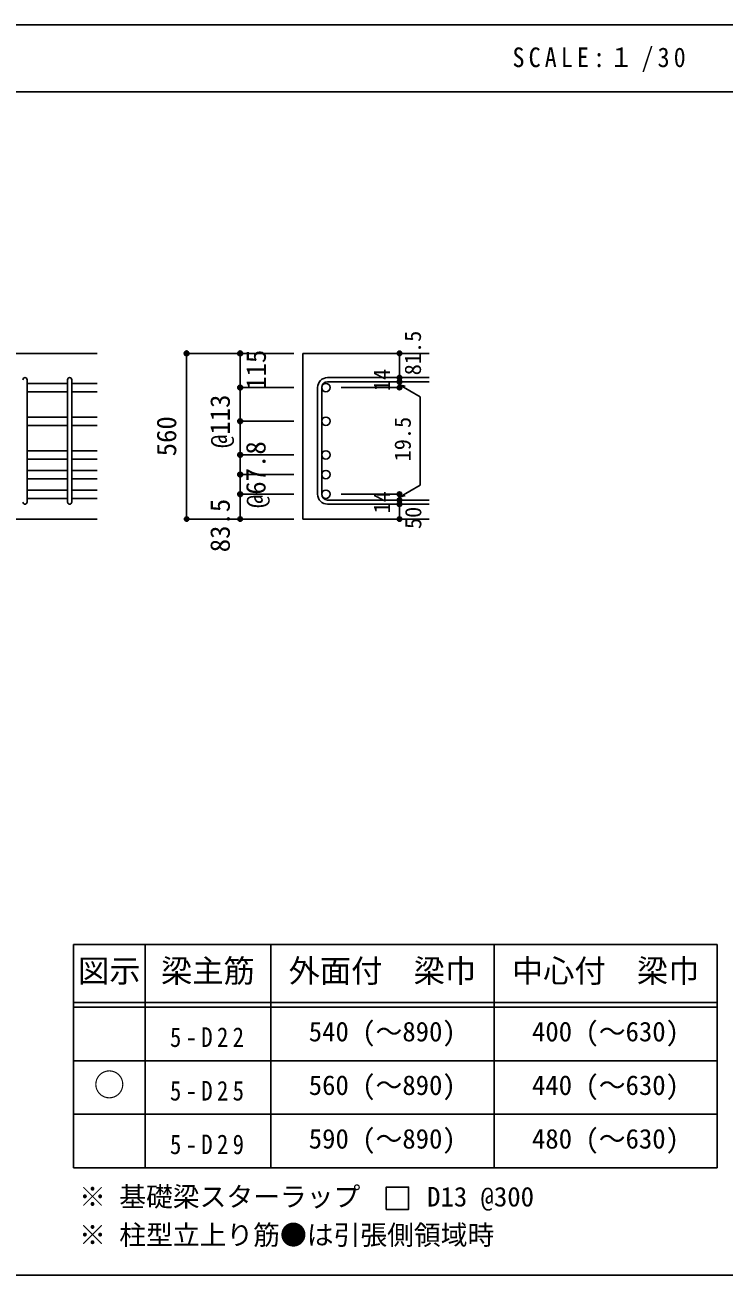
# Model space of a CAD drawing. Units: millimetres at full size, sheet at 1:30, with parts at other scales. Extents: x -5973 to 5954, y -4195 to 4201.
# Drawn here: x 1284 to 3633, y 3 to 4201 of the extents above; entities that cross this region are included whole.
import ezdxf
from ezdxf.enums import TextEntityAlignment as Align

# ---------------------------------------------------------------- set-up
doc = ezdxf.new("R2010")
doc.units = ezdxf.units.MM
doc.header["$LTSCALE"] = 30
doc.header["$PDMODE"] = 32
doc.header["$PDSIZE"] = 15
for name, color, linetype in [('0-1_躯体線', 2, 'Continuous'), ('0-5_基礎梁筋', 7, 'Continuous'), ('0-6_スタラップ筋', 7, 'Continuous'), ('0-D_寸法', 4, 'Continuous'), ('6-7_文字', 7, 'Continuous'), ('6-E_枠', 7, 'Continuous'), ('F-0_枠', 6, 'Continuous')]:
    doc.layers.add(name, color=color, linetype=linetype)
doc.styles.add('ＭＳ ゴシック', font='')
doc.styles.get('ＭＳ ゴシック').set_extended_font_data('MS Gothic')

msp = doc.modelspace()

# ---------------------------------------------------------------- linework, layer by layer
at = {"layer": '0-1_躯体線'}
for p, q in [((1527.44, 3098.3), (-22.56, 3098.3)), ((2642.44, 3098.3), (2217.44, 3098.3)), ((2217.44, 3098.3), (2217.44, 2541.8)), ((1127.44, 2541.8), (1527.44, 2541.8)), ((2642.44, 2541.8), (2217.44, 2541.8))]:
    msp.add_line(p, q, dxfattribs=at)
at = {"layer": '0-5_基礎梁筋'}
for p, q in [((1291.44, 2997.37), (1427.44, 2997.37)), ((1441.44, 2997.37), (1527.44, 2997.37)), ((1291.44, 2969.37), (1427.44, 2969.37)), ((1441.44, 2969.37), (1527.44, 2969.37)), ((1291.44, 2884.33), (1427.44, 2884.33)), ((1291.44, 2856.33), (1427.44, 2856.33)), ((1441.44, 2884.33), (1527.44, 2884.33)), ((1441.44, 2856.33), (1527.44, 2856.33)), ((1291.44, 2771.3), (1427.44, 2771.3)), ((1441.44, 2771.3), (1527.44, 2771.3)), ((1291.44, 2743.3), (1427.44, 2743.3)), ((1441.44, 2743.3), (1527.44, 2743.3)), ((1291.44, 2705.3), (1427.44, 2705.3)), ((1441.44, 2705.3), (1527.44, 2705.3)), ((1291.44, 2677.3), (1427.44, 2677.3)), ((1441.44, 2677.3), (1527.44, 2677.3)), ((1291.44, 2639.3), (1427.44, 2639.3)), ((1291.44, 2611.3), (1427.44, 2611.3)), ((1441.44, 2639.3), (1527.44, 2639.3)), ((1441.44, 2611.3), (1527.44, 2611.3))]:
    msp.add_line(p, q, dxfattribs=at)
at = {"layer": '0-5_基礎梁筋', "color": 3}
for centre in [(2295.44, 2983.37), (2295.44, 2870.33), (2295.44, 2757.3), (2295.44, 2691.3), (2295.44, 2625.3)]:
    msp.add_circle(centre, 14, dxfattribs=at)
at = {"layer": '0-6_スタラップ筋'}
for p, q in [((1291.44, 2598.8), (1291.44, 3009.87)), ((1427.44, 2598.8), (1427.44, 3009.87)), ((1441.44, 2598.8), (1441.44, 3009.87)), ((2267.44, 2983.37), (2267.44, 2625.3)), ((2281.44, 2983.37), (2281.44, 2625.3)), ((2642.44, 3016.87), (2300.94, 3016.87)), ((2642.44, 3002.87), (2300.94, 3002.87)), ((2642.44, 2605.8), (2300.94, 2605.8)), ((2642.44, 2591.8), (2300.94, 2591.8))]:
    msp.add_line(p, q, dxfattribs=at)
for centre, radius, start, end in [((1284.44, 3009.87), 7, 0, 180), ((1434.44, 3009.87), 7, 0, 180), ((2300.94, 2983.37), 33.5, 90, 180), ((2300.94, 2983.37), 19.5, 90, 180), ((2300.94, 2625.3), 33.5, 180, 270), ((2300.94, 2625.3), 19.5, 180, 270), ((1284.44, 2598.8), 7, 180, 0), ((1434.44, 2598.8), 7, 180, 0)]:
    msp.add_arc(centre, radius, start, end, dxfattribs=at)
at = {"layer": '0-D_寸法'}
for p, q in [((1827.44, 3098.3), (2007.44, 3098.3)), ((1827.44, 3098.3), (2007.44, 3098.3)), ((1827.44, 2541.8), (1827.44, 3098.3)), ((2007.44, 2983.37), (2007.44, 3098.3)), ((2007.44, 3098.3), (2187.44, 3098.3)), ((2007.44, 3098.3), (2187.44, 3098.3)), ((2007.44, 3098.3), (2007.44, 2983.37)), ((2007.44, 2983.37), (2187.44, 2983.37)), ((2007.44, 2983.37), (2187.44, 2983.37)), ((2007.44, 2983.37), (2007.44, 2809.3)), ((2007.44, 2983.37), (2007.44, 2797.33)), ((2542.44, 2983.37), (2346.35, 2983.37)), ((2542.44, 3002.87), (2542.44, 3016.87)), ((2542.44, 3002.87), (2542.44, 2983.37)), ((2542.44, 2993.12), (2561.76, 2987.94)), ((2542.44, 2993.12), (2612.5, 2952.67)), ((2612.5, 2952.67), (2612.5, 2656)), ((2007.44, 2870.33), (2187.44, 2870.33)), ((2007.44, 2757.3), (2187.44, 2757.3)), ((2007.44, 2691.3), (2187.44, 2691.3)), ((2542.44, 2615.55), (2612.5, 2656)), ((2007.44, 2625.3), (2187.44, 2625.3)), ((2542.44, 2625.3), (2346.35, 2625.3)), ((2542.44, 2605.8), (2542.44, 2625.3)), ((2542.44, 2615.55), (2561.76, 2620.73)), ((2542.44, 2591.8), (2542.44, 2605.8)), ((2542.44, 2541.8), (2542.44, 2591.8)), ((1827.44, 2541.8), (2007.44, 2541.8)), ((2007.44, 2541.8), (2187.44, 2541.8))]:
    msp.add_line(p, q, dxfattribs=at)
for points in [[(2542.44, 3098.3), (2542.44, 3016.87), (2542.44, 3098.3)], [(2007.44, 2797.33), (2007.44, 2625.3), (2007.44, 2541.8)]]:
    msp.add_lwpolyline(points, dxfattribs=at)
for centre, radius in [((1827.44, 3098.3), 8), ((1827.44, 3098.3), 7.2), ((1827.44, 3098.3), 6.4), ((1827.44, 3098.3), 5.6), ((1827.44, 3098.3), 4.8), ((1827.44, 3098.3), 4), ((1827.44, 3098.3), 3.2), ((1827.44, 3098.3), 2.4), ((1827.44, 3098.3), 1.6), ((1827.44, 3098.3), 0.8), ((2007.44, 3098.3), 8), ((2007.44, 3098.3), 7.2), ((2007.44, 3098.3), 6.4), ((2007.44, 3098.3), 5.6), ((2007.44, 3098.3), 4.8), ((2007.44, 3098.3), 4), ((2007.44, 3098.3), 3.2), ((2007.44, 3098.3), 2.4), ((2007.44, 3098.3), 1.6), ((2007.44, 3098.3), 0.8), ((2542.44, 3098.3), 4), ((2542.44, 3098.3), 3.6), ((2542.44, 3098.3), 3.2), ((2542.44, 3098.3), 2.8), ((2542.44, 3098.3), 2.4), ((2542.44, 3098.3), 2), ((2542.44, 3098.3), 1.6), ((2542.44, 3098.3), 1.2), ((2542.44, 3098.3), 0.8), ((2542.44, 3098.3), 0.4), ((2007.44, 2983.37), 8), ((2007.44, 2983.37), 7.2), ((2007.44, 2983.37), 6.4), ((2007.44, 2983.37), 5.6), ((2007.44, 2983.37), 4.8), ((2007.44, 2983.37), 4), ((2007.44, 2983.37), 3.2), ((2007.44, 2983.37), 2.4), ((2007.44, 2983.37), 1.6), ((2007.44, 2983.37), 0.8), ((2542.44, 3016.87), 4), ((2542.44, 3002.87), 4), ((2542.44, 2983.37), 4), ((2542.44, 3016.87), 3.6), ((2542.44, 3002.87), 3.6), ((2542.44, 2983.37), 3.6), ((2542.44, 3016.87), 3.2), ((2542.44, 3002.87), 3.2), ((2542.44, 2983.37), 3.2), ((2542.44, 3016.87), 2.8), ((2542.44, 3002.87), 2.8), ((2542.44, 2983.37), 2.8), ((2542.44, 3016.87), 2.4), ((2542.44, 3002.87), 2.4), ((2542.44, 2983.37), 2.4), ((2542.44, 3016.87), 2), ((2542.44, 3002.87), 2), ((2542.44, 2983.37), 2), ((2542.44, 3016.87), 1.6), ((2542.44, 3002.87), 1.6), ((2542.44, 2983.37), 1.6), ((2542.44, 3016.87), 1.2), ((2542.44, 3002.87), 1.2), ((2542.44, 2983.37), 1.2), ((2542.44, 3016.87), 0.8), ((2542.44, 3002.87), 0.8), ((2542.44, 2983.37), 0.8), ((2542.44, 3016.87), 0.4), ((2542.44, 3002.87), 0.4), ((2542.44, 2983.37), 0.4), ((2007.44, 2870.33), 8), ((2007.44, 2870.33), 7.2), ((2007.44, 2870.33), 6.4), ((2007.44, 2870.33), 5.6), ((2007.44, 2870.33), 4.8), ((2007.44, 2870.33), 4), ((2007.44, 2870.33), 3.2), ((2007.44, 2870.33), 2.4), ((2007.44, 2870.33), 1.6), ((2007.44, 2870.33), 0.8), ((2007.44, 2757.3), 8), ((2007.44, 2757.3), 7.2), ((2007.44, 2757.3), 6.4), ((2007.44, 2757.3), 5.6), ((2007.44, 2757.3), 4.8), ((2007.44, 2757.3), 4), ((2007.44, 2757.3), 3.2), ((2007.44, 2757.3), 2.4), ((2007.44, 2757.3), 1.6), ((2007.44, 2757.3), 0.8), ((2007.44, 2691.3), 8), ((2007.44, 2691.3), 7.2), ((2007.44, 2691.3), 6.4), ((2007.44, 2691.3), 5.6), ((2007.44, 2691.3), 4.8), ((2007.44, 2691.3), 4), ((2007.44, 2691.3), 3.2), ((2007.44, 2691.3), 2.4), ((2007.44, 2691.3), 1.6), ((2007.44, 2691.3), 0.8), ((2007.44, 2625.3), 8), ((2007.44, 2625.3), 7.2), ((2007.44, 2625.3), 6.4), ((2007.44, 2625.3), 5.6), ((2007.44, 2625.3), 4.8), ((2007.44, 2625.3), 4), ((2007.44, 2625.3), 3.2), ((2007.44, 2625.3), 2.4), ((2007.44, 2625.3), 1.6), ((2007.44, 2625.3), 0.8), ((2542.44, 2625.3), 4), ((2542.44, 2605.8), 4), ((2542.44, 2625.3), 3.6), ((2542.44, 2605.8), 3.6), ((2542.44, 2625.3), 3.2), ((2542.44, 2605.8), 3.2), ((2542.44, 2625.3), 2.8), ((2542.44, 2605.8), 2.8), ((2542.44, 2625.3), 2.4), ((2542.44, 2605.8), 2.4), ((2542.44, 2625.3), 2), ((2542.44, 2605.8), 2), ((2542.44, 2625.3), 1.6), ((2542.44, 2605.8), 1.6), ((2542.44, 2625.3), 1.2), ((2542.44, 2605.8), 1.2), ((2542.44, 2625.3), 0.8), ((2542.44, 2605.8), 0.8), ((2542.44, 2625.3), 0.4), ((2542.44, 2605.8), 0.4), ((2542.44, 2591.8), 4), ((2542.44, 2591.8), 3.6), ((2542.44, 2591.8), 3.2), ((2542.44, 2591.8), 2.8), ((2542.44, 2591.8), 2.4), ((2542.44, 2591.8), 2), ((2542.44, 2591.8), 1.6), ((2542.44, 2591.8), 1.2), ((2542.44, 2591.8), 0.8), ((2542.44, 2591.8), 0.4), ((1827.44, 2541.8), 7.2), ((1827.44, 2541.8), 6.4), ((1827.44, 2541.8), 5.6), ((1827.44, 2541.8), 4.8), ((1827.44, 2541.8), 4), ((1827.44, 2541.8), 3.2), ((1827.44, 2541.8), 2.4), ((1827.44, 2541.8), 1.6), ((1827.44, 2541.8), 0.8), ((2007.44, 2541.8), 7.2), ((2007.44, 2541.8), 6.4), ((2007.44, 2541.8), 5.6), ((2007.44, 2541.8), 4.8), ((2007.44, 2541.8), 4), ((2007.44, 2541.8), 3.2), ((2007.44, 2541.8), 2.4), ((2007.44, 2541.8), 1.6), ((2007.44, 2541.8), 0.8), ((2542.44, 2541.8), 4), ((2542.44, 2541.8), 3.6), ((2542.44, 2541.8), 3.2), ((2542.44, 2541.8), 2.8), ((2542.44, 2541.8), 2.4), ((2542.44, 2541.8), 2), ((2542.44, 2541.8), 1.6), ((2542.44, 2541.8), 1.2), ((2542.44, 2541.8), 0.8), ((2542.44, 2541.8), 0.4)]:
    msp.add_circle(centre, radius, dxfattribs=at)
at = {"layer": '0-D_寸法', "color": 7}
for p in [(1827.44, 3098.3), (2007.44, 3098.3), (2542.44, 3098.3), (2542.44, 3016.87), (2007.44, 2983.37), (2542.44, 3002.87), (2542.44, 2983.37), (2007.44, 2870.33), (2007.44, 2757.3), (2007.44, 2691.3), (2007.44, 2625.3), (2542.44, 2625.3), (2542.44, 2625.3), (2542.44, 2605.8), (2542.44, 2591.8), (1827.44, 2541.8), (2007.44, 2541.8), (2542.44, 2541.8)]:
    msp.add_point(p, dxfattribs=at)
at = {"layer": '6-7_文字'}
msp.add_lwpolyline([(2498.07, 223.01), (2573.07, 223.01), (2573.07, 298.01), (2498.07, 298.01)], close=True, dxfattribs=at)
at = {"layer": '6-E_枠', "color": 3}
for p, q in [((1447.71, 1112.77), (1447.71, 362.77)), ((1447.71, 1112.77), (3610.24, 1112.77)), ((3610.24, 1112.77), (3610.24, 362.77)), ((1447.71, 362.77), (3610.24, 362.77))]:
    msp.add_line(p, q, dxfattribs=at)
at = {"layer": '6-E_枠'}
for p, q in [((1687.71, 1112.77), (1687.71, 362.77)), ((2110.24, 1112.77), (2110.24, 362.77)), ((2860.24, 1112.77), (2860.24, 362.77)), ((1447.71, 917.77), (3610.24, 917.77)), ((1447.71, 902.77), (3610.24, 902.77)), ((1447.71, 722.77), (3610.24, 722.77)), ((1447.71, 542.77), (3610.24, 542.77))]:
    msp.add_line(p, q, dxfattribs=at)
at = {"layer": 'F-0_枠'}
msp.add_line((-5972.88, 4201.15), (5954.1, 4201.15), dxfattribs=at)
at = {"layer": 'F-0_枠', "color": 2}
for p, q in [((-5972.88, 3976.15), (3723.6, 3976.15)), ((3723.6, 2.95), (-5972.88, 2.95))]:
    msp.add_line(p, q, dxfattribs=at)

# ---------------------------------------------------------------- texts
at = {"layer": '0-D_寸法', "style": 'ＭＳ ゴシック'}
for s, height, p in [('81.5', 54.99, (2631.33, 3024.71)), ('115', 65.98, (2113.54, 2975.75)), ('14', 54.99, (2527.21, 2971.44)), ('@113', 65.98, (1992.44, 2780.33)), ('560', 65.98, (1812.44, 2752.55)), ('19.5', 54.99, (2597.11, 2735.55)), ('@67.8', 65.98, (2112.44, 2578.8)), ('83.5', 65.98, (1992.44, 2430.3)), ('14', 54.99, (2527.18, 2561.12)), ('50', 54.99, (2632.44, 2508.3))]:
    msp.add_text(s, height=height, rotation=90, dxfattribs=at).set_placement(p, align=Align.BOTTOM_LEFT)
at = {"layer": '6-7_文字', "color": 2, "style": 'ＭＳ ゴシック'}
for s, p in [('図示', (1462.71, 962.77)), ('梁主筋', (1741.48, 962.77)), ('外面付\u3000梁巾', (2170.24, 962.77)), ('中心付\u3000梁巾', (2920.24, 962.77)), ('○', (1515.21, 580.27))]:
    msp.add_text(s, height=76.98, dxfattribs=at).set_placement(p, align=Align.BOTTOM_LEFT)
at = {"layer": '6-7_文字', "style": 'ＭＳ ゴシック'}
for s, p in [('540 (～890)', (2237.74, 767.77)), ('400 (～630)', (2987.74, 767.77)), ('560 (～890)', (2237.74, 587.77)), ('440 (～630)', (2987.74, 587.77)), ('590 (～890)', (2237.74, 407.77)), ('480 (～630)', (2987.74, 407.77)), ('※ 基礎梁スターラップ     D13 @300', (1466.27, 213.19)), ('※ 柱型立上り筋●は引張側領域時', (1466.27, 84.68))]:
    msp.add_text(s, height=65.98, dxfattribs=at).set_placement(p, align=Align.BOTTOM_LEFT)
at = {"layer": '6-7_文字', "color": 2, "insert": (2922.26, 4043.65), "char_height": 65.98, "attachment_point": 7, "style": 'ＭＳ ゴシック'}
msp.add_mtext('\\T1.34;\\W0.9;SCALE:１/30', dxfattribs=at)
at = {"layer": '6-7_文字', "char_height": 65.98, "attachment_point": 7, "style": 'ＭＳ ゴシック'}
for s, insert in [('\\T1.38;\\W0.85;5-D22', (1771.48, 767.77)), ('\\T1.38;\\W0.85;5-D25', (1771.48, 587.77)), ('\\T1.38;\\W0.85;5-D29', (1771.48, 407.77))]:
    msp.add_mtext(s, dxfattribs=dict(at, insert=insert))

doc.saveas('drawing.dxf')
